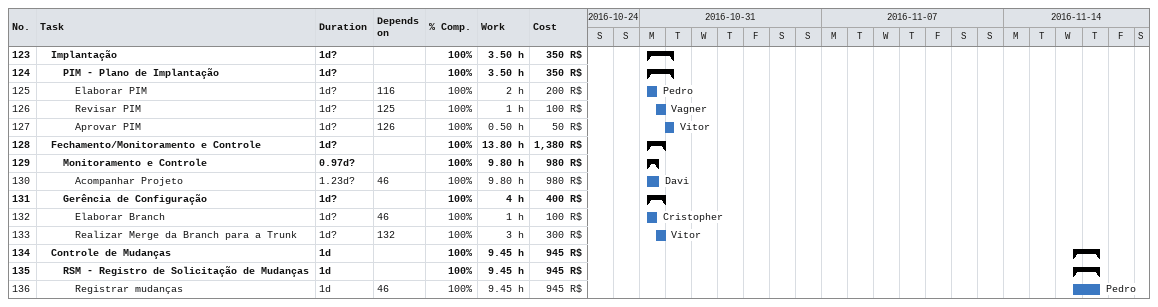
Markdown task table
| ID | Level | Task | Duration | Start | Finish | Predecessors | Resources | % complete | Work (h) | Cost (R$) |
|---|---|---|---|---|---|---|---|---|---|---|
| 123 | 2 | **Implantação** | 1d? | 2016-10-31 | 2016-11-01 |  |  | 100 | 3.50 | 350 |
| 124 | 3 | **PIM - Plano de Implantação** | 1d? | 2016-10-31 | 2016-11-01 |  |  | 100 | 3.50 | 350 |
| 125 | 4 | Elaborar PIM | 1d? | 2016-10-31 | 2016-10-31 | 116 | Pedro | 100 | 2 | 200 |
| 126 | 4 | Revisar PIM | 1d? | 2016-10-31 | 2016-11-01 | 125 | Vagner | 100 | 1 | 100 |
| 127 | 4 | Aprovar PIM | 1d? | 2016-11-01 | 2016-11-01 | 126 | Vitor | 100 | 0.50 | 50 |
| 128 | 2 | **Fechamento/Monitoramento e Controle** | 1d? | 2016-10-31 | 2016-11-01 |  |  | 100 | 13.80 | 1380 |
| 129 | 3 | **Monitoramento e Controle** | 0.97d? | 2016-10-31 | 2016-10-31 |  |  | 100 | 9.80 | 980 |
| 130 | 4 | Acompanhar Projeto | 1.23d? | 2016-10-31 | 2016-10-31 | 46 | Davi | 100 | 9.80 | 980 |
| 131 | 3 | **Gerência de Configuração** | 1d? | 2016-10-31 | 2016-11-01 |  |  | 100 | 4 | 400 |
| 132 | 4 | Elaborar Branch | 1d? | 2016-10-31 | 2016-10-31 | 46 | Cristopher | 100 | 1 | 100 |
| 133 | 4 | Realizar Merge da Branch para a Trunk | 1d? | 2016-10-31 | 2016-11-01 | 132 | Vitor | 100 | 3 | 300 |
| 134 | 2 | **Controle de Mudanças** | 1d | 2016-11-16 | 2016-11-17 |  |  | 100 | 9.45 | 945 |
| 135 | 3 | **RSM - Registro de Solicitação de Mudanças** | 1d | 2016-11-16 | 2016-11-17 |  |  | 100 | 9.45 | 945 |
| 136 | 4 | Registrar mudanças | 1d | 2016-11-16 | 2016-11-17 | 46 | Pedro | 100 | 9.45 | 945 |
